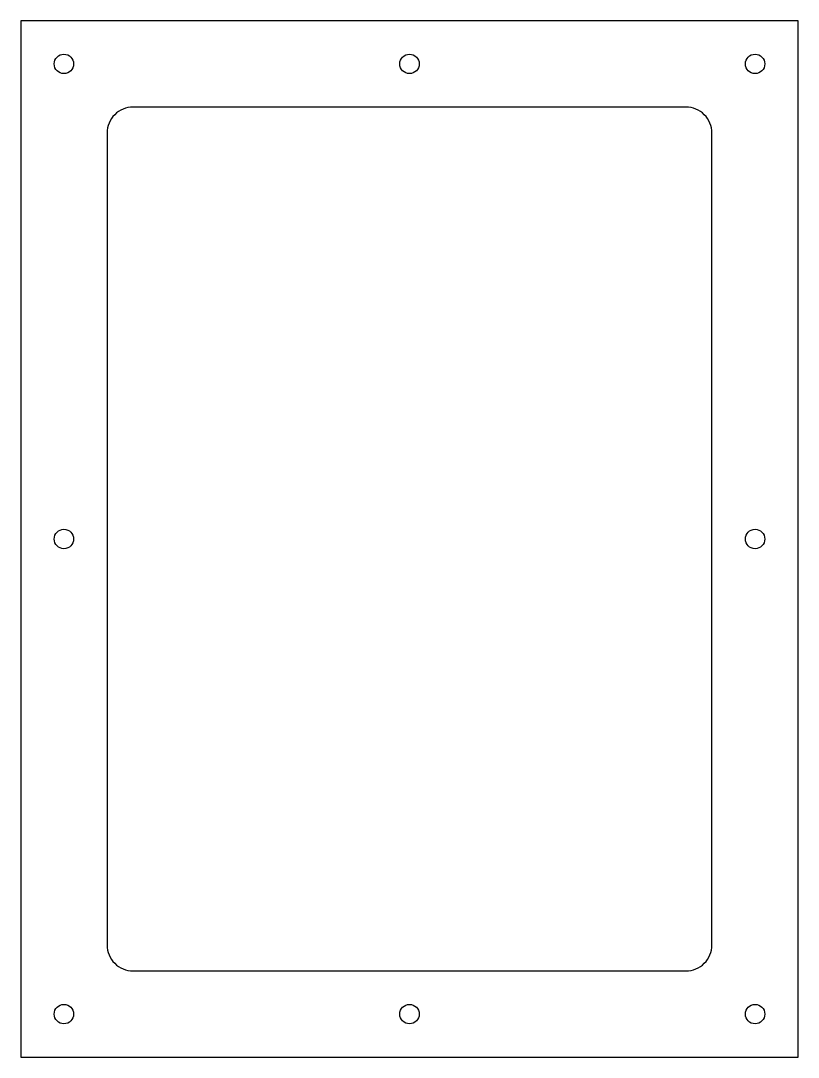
# Model space of a CAD drawing. Header units: millimetres. Extents: x 0 to 180, y 0 to 240.
import ezdxf

# ---------------------------------------------------------------- set-up
doc = ezdxf.new("R2010")
doc.units = ezdxf.units.MM
doc.layers.add('CUT', color=7, linetype='CONTINUOUS')

msp = doc.modelspace()

# ---------------------------------------------------------------- linework, layer by layer
at = {"layer": 'CUT'}
msp.add_lwpolyline([(0, 0), (180, 0), (180, 240), (0, 240)], close=True, dxfattribs=at)
msp.add_lwpolyline([(26, 20), (154, 20, 0.414214), (160, 26), (160, 214, 0.414214), (154, 220), (26, 220, 0.414214), (20, 214), (20, 26, 0.414214)], format="xyb", close=True, dxfattribs=at)
for centre in [(10, 230), (90, 230), (170, 230), (10, 120), (170, 120), (10, 10), (90, 10), (170, 10)]:
    msp.add_circle(centre, 2.25, dxfattribs=at)

doc.saveas('drawing.dxf')
